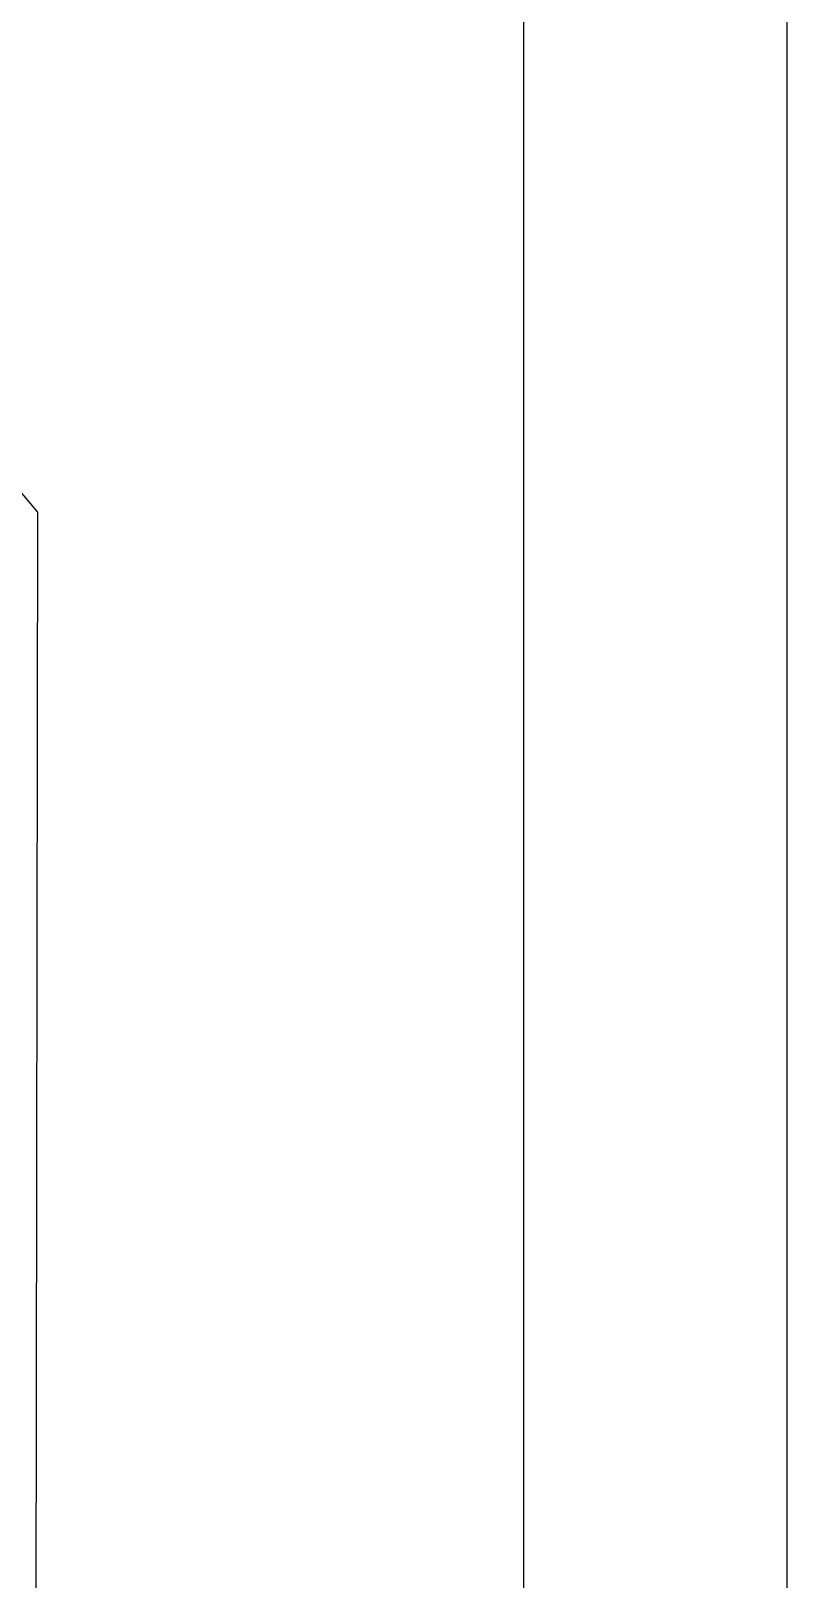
# Model space of a CAD drawing. Header units: millimetres. Extents: x 2822564 to 2991989, y -324396 to -253399.
# Drawn here: x 2937688 to 2940882, y -302116 to -295575 of the extents above; entities that cross this region are included whole.
import ezdxf

# ---------------------------------------------------------------- set-up
doc = ezdxf.new("R2010")
doc.units = ezdxf.units.MM
doc.layers.add('Azbilt', color=10, linetype='Continuous')

# ---------------------------------------------------------------- blocks, each defined once
blk = doc.blocks.new('Azbilt UP25-N')
at = {"layer": 'Azbilt', "color": 85, "true_color": 0x58ba48}
for p, q in [((1931144.2, -344435), (1930276.3, -343413.2)), ((1931136.3, -349377.2), (1931144.2, -344435))]:
    blk.add_line(p, q, dxfattribs=at)

msp = doc.modelspace()

# ---------------------------------------------------------------- linework, layer by layer
at = {"color": 150, "ltscale": 0.5}
for points in [[(2940882, -290278.2), (2894206.5, -290278.2), (2894206.5, -324395.7), (2940882, -324395.7)], [(2940882, -290278.2), (2894206.5, -290278.2), (2894206.5, -324395.7), (2940882, -324395.7)], [(2939770.6, -291389.5), (2899763.1, -291389.5), (2899763.1, -318839.1), (2939770.6, -318839.1)], [(2939770.6, -291389.5), (2899763.1, -291389.5), (2899763.1, -318839.1), (2939770.6, -318839.1)]]:
    msp.add_lwpolyline(points, close=True, dxfattribs=at)

# ---------------------------------------------------------------- block references
at = {"layer": 'Azbilt'}
msp.add_blockref('Azbilt UP25-N', (1006573.5, 46827.4), dxfattribs=at)

doc.saveas('drawing.dxf')
